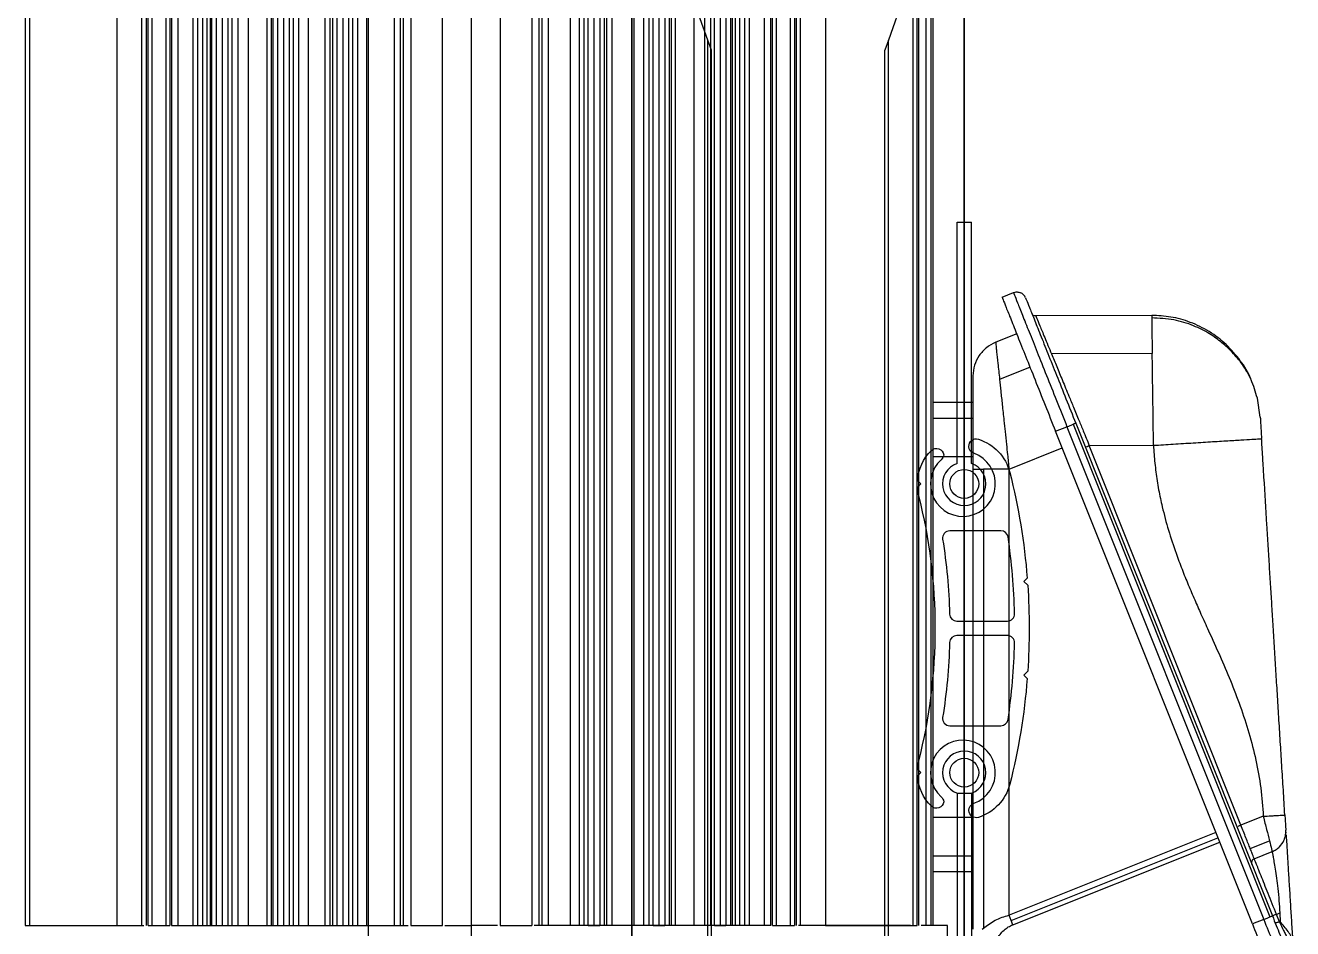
# Model space of a CAD drawing. Header units: millimetres. Extents: x 150937 to 394412, y 327166 to 584759.
# Drawn here: x 186959.1 to 187134.6, y 484350.2 to 484475.3 of the extents above; entities that cross this region are included whole.
import ezdxf

# ---------------------------------------------------------------- set-up
doc = ezdxf.new("R2010")
doc.units = ezdxf.units.MM

# ---------------------------------------------------------------- blocks, each defined once
blk = doc.blocks.new('Motor_Hyponic_1hp_side')
at = {"color": 7, "linetype": 'Continuous', "lineweight": 25}
for p, q in [((-34.27, -157.74), (-34.27, -307.74)), ((-33.7, -157.74), (-33.7, -307.74)), ((-21.56, -307.74), (-21.56, -157.74)), ((-18.11, -307.74), (-18.11, -157.74)), ((-17.5, -307.74), (-17.5, -157.74)), ((-17.27, -307.74), (-17.27, -157.74)), ((-16.7, -307.74), (-16.7, -157.74)), ((-14.8, -157.74), (-14.8, -307.74)), ((-14.23, -157.74), (-14.23, -307.74)), ((-14, -157.74), (-14, -307.74)), ((-13.12, -157.74), (-13.12, -307.74)), ((-11.02, -307.74), (-11.02, -157.74)), ((-10.38, -307.74), (-10.38, -157.74)), ((-9.71, -157.74), (-9.71, -307.74)), ((-9.07, -307.74), (-9.07, -157.74)), ((-8.64, -307.74), (-8.64, -157.74)), ((-8.47, -157.74), (-8.47, -307.74)), ((-7.8, -307.74), (-7.8, -157.74)), ((-7, -157.74), (-7, -307.74)), ((-6.2, -157.74), (-6.2, -307.74)), ((-5.63, -307.74), (-5.63, -157.74)), ((-4.85, -157.74), (-4.85, -307.74)), ((-3.38, -157.74), (-3.38, -307.74)), ((-0.76, -307.74), (-0.76, -157.74)), ((-0.19, -307.74), (-0.19, -157.74)), ((0.04, -157.74), (0.04, -307.74)), ((0.7, -307.74), (0.7, -157.74)), ((1.5, -157.74), (1.5, -307.74)), ((2.3, -157.74), (2.3, -307.74)), ((2.88, -307.74), (2.88, -157.74)), ((3.57, -157.74), (3.57, -307.74)), ((4.93, -157.74), (4.93, -307.74)), ((7.28, -307.74), (7.28, -157.74)), ((7.98, -307.74), (7.98, -157.74)), ((8.28, -157.74), (8.28, -307.74)), ((8.92, -307.74), (8.92, -157.74)), ((9.72, -157.74), (9.72, -307.74)), ((10.5, -157.74), (10.5, -307.74)), ((11.12, -307.74), (11.12, -157.74)), ((11.73, -157.74), (11.73, -307.74)), ((12.97, -157.74), (12.97, -307.74)), ((16.85, -307.74), (16.85, -157.74)), ((17.7, -307.74), (17.7, -157.74)), ((18.09, -157.74), (18.09, -307.74)), ((19.12, -157.74), (19.12, -307.74)), ((23.5, -307.74), (23.5, -157.74)), ((27.5, -157.74), (27.5, -307.74)), ((31.5, -157.74), (31.5, -307.74)), ((35.88, -157.74), (35.88, -307.74)), ((36.91, -307.74), (36.91, -157.74)), ((37.3, -157.74), (37.3, -307.74)), ((38.15, -157.74), (38.15, -307.74)), ((41.27, -307.74), (41.27, -157.74)), ((42.5, -307.74), (42.5, -157.74)), ((43.1, -157.74), (43.1, -307.74)), ((43.7, -307.74), (43.7, -157.74)), ((44.5, -157.74), (44.5, -307.74)), ((45.3, -157.74), (45.3, -307.74)), ((45.94, -307.74), (45.94, -157.74)), ((46.25, -157.74), (46.25, -307.74)), ((46.96, -157.74), (46.96, -307.74)), ((50.07, -307.74), (50.07, -157.74)), ((51.43, -307.74), (51.43, -157.74)), ((52.12, -157.74), (52.12, -307.74)), ((52.7, -307.74), (52.7, -157.74)), ((53.5, -157.74), (53.5, -307.74)), ((54.3, -157.74), (54.3, -307.74)), ((54.96, -307.74), (54.96, -157.74)), ((55.19, -157.74), (55.19, -307.74)), ((55.76, -157.74), (55.76, -307.74)), ((58.38, -307.74), (58.38, -157.74)), ((59.85, -307.74), (59.85, -157.74)), ((60.63, -157.74), (60.63, -307.74)), ((61.2, -307.74), (61.2, -157.74)), ((62, -157.74), (62, -307.74)), ((62.79, -157.74), (62.79, -307.74)), ((63.47, -307.74), (63.47, -157.74)), ((63.64, -157.74), (63.64, -307.74)), ((64.07, -157.74), (64.07, -307.74)), ((64.71, -307.74), (64.71, -157.74)), ((65.38, -307.74), (65.38, -157.74)), ((66.02, -157.74), (66.02, -307.74)), ((68.12, -307.74), (68.12, -157.74)), ((69, -307.74), (69, -157.74)), ((69.23, -307.74), (69.23, -157.74)), ((69.8, -307.74), (69.8, -157.74)), ((71.7, -157.74), (71.7, -307.74)), ((72.27, -157.74), (72.27, -307.74)), ((72.5, -157.74), (72.5, -307.74)), ((73.11, -307.74), (73.11, -157.74)), ((76.56, -157.74), (76.56, -307.74)), ((88.7, -307.74), (88.7, -157.74)), ((89.27, -307.74), (89.27, -157.74)), ((89.5, -307.74), (89.5, -157.74)), ((90.5, -307.74), (90.5, -157.74)), ((91.21, -307.74), (91.21, -157.74)), ((91.5, -307.74), (91.5, -157.74)), ((101.03, -220.68), (102.61, -220.05)), ((121.76, -223.2), (105.71, -223.28)), ((103.06, -225.76), (100.15, -226.93)), ((121.84, -228.48), (107.88, -228.54)), ((91.5, -235.24), (97, -235.24)), ((136.8, -237.28), (136.4, -234.65)), ((91.5, -237.44), (97, -237.44)), ((108.45, -239.25), (110.03, -238.62)), ((110.03, -238.62), (137.28, -306.88)), ((110.88, -238.28), (138.14, -306.54)), ((111.24, -238.14), (138.49, -306.4)), ((135.71, -307.51), (108.45, -239.25)), ((113.12, -241.24), (122.02, -241.2)), ((134.12, -293.84), (113.12, -241.24)), ((91.5, -292.74), (91.5, -242.74)), ((91.5, -242.74), (97, -242.74)), ((97, -242.74), (97, -292.74)), ((97, -244.49), (97, -308.24)), ((98.46, -244.49), (98.46, -308.09)), ((102, -306.3), (102, -244.49)), ((97, -292.74), (91.5, -292.74)), ((137.22, -292.6), (134.12, -293.84)), ((135.41, -297.06), (138.08, -295.99)), ((91.5, -298.05), (97, -298.05)), ((135.97, -298.48), (138.46, -297.48)), ((91.5, -300.24), (97, -300.24)), ((102.28, -307.01), (102, -306.3)), ((102.52, -307.61), (102.28, -307.01)), ((137.28, -306.88), (135.71, -307.51)), ((139.05, -306.18), (139.52, -305.99)), ((139.46, -307.21), (139.05, -306.18)), ((139.56, -307.2), (139.46, -307.21)), ((139.52, -305.99), (139.56, -307.2)), ((-33.7, -307.74), (-21.56, -307.74)), ((-16.7, -307.74), (-14.8, -307.74)), ((19.12, -307.74), (23.5, -307.74)), ((23.85, -307.74), (27.5, -307.74)), ((27.5, -307.74), (27.5, -393.74)), ((31.15, -307.74), (27.5, -307.74)), ((31.5, -307.74), (35.88, -307.74)), ((69.8, -307.74), (71.7, -307.74)), ((76.56, -307.74), (88.7, -307.74)), ((93.5, -393.74), (93.5, -307.74)), ((98.3, -308.24), (98.46, -308.09))]:
    blk.add_line(p, q, dxfattribs=at)
at = {"color": 8, "linetype": 'Continuous', "lineweight": 25}
for p, q in [((104.91, -230.39), (100.69, -232.07)), ((102, -244.49), (109.37, -241.55)), ((130.65, -294.85), (102, -306.3)), ((102.28, -307.01), (130.94, -295.57)), ((102.52, -307.61), (131.18, -296.17))]:
    blk.add_line(p, q, dxfattribs=at)
at = {"color": 7, "linetype": 'Continuous', "lineweight": 25}
for points in [[(101.03, -220.68), (101.06, -220.75), (101.12, -220.89), (101.56, -221.99), (102.24, -223.71), (103.17, -226.03), (104.3, -228.87), (105.59, -232.1), (106.99, -235.61), (107.96, -238.04), (108.45, -239.25)], [(102.61, -220.05), (102.69, -220.02), (102.85, -219.97), (103.11, -219.95), (103.37, -219.97), (103.53, -220.03), (103.61, -220.06)], [(102.61, -220.05), (102.64, -220.12), (102.7, -220.25), (103.14, -221.36), (103.82, -223.08), (104.75, -225.4), (105.88, -228.24), (107.17, -231.47), (108.57, -234.97), (109.54, -237.41), (110.03, -238.62)], [(104.3, -220.77), (104.27, -220.7), (104.19, -220.54), (104.03, -220.34), (103.84, -220.17), (103.68, -220.1), (103.61, -220.06)], [(104.3, -220.77), (104.33, -220.84), (104.38, -220.97), (104.79, -222), (105.43, -223.6), (106.3, -225.78), (107.36, -228.43), (108.57, -231.45), (109.87, -234.73), (110.78, -237), (111.24, -238.14)], [(105.71, -223.28), (105.65, -223.27), (105.53, -223.27), (105.43, -223.21), (105.37, -223.18)], [(100.15, -226.93), (99.7, -227.15), (98.8, -227.59), (98.17, -228.37), (97.86, -228.77)], [(97.86, -228.77), (97.61, -229.2), (97.11, -230.07), (97.04, -231.07), (97, -231.57)], [(97, -235.24), (97, -235.27), (97, -235.33), (97, -235.78), (97, -236.46), (97, -237.11), (97, -237.44)], [(91.5, -242.74), (91.5, -242.25), (91.5, -241.27), (91.5, -239.86), (91.5, -238.54), (91.5, -237.81), (91.5, -237.44)], [(97, -237.44), (97, -237.81), (97, -238.54), (97, -239.86), (97, -241.27), (97, -242.25), (97, -242.74)], [(110.03, -238.62), (110.11, -238.59), (110.27, -238.53), (110.49, -238.44), (110.71, -238.35), (110.82, -238.3), (110.88, -238.28)], [(111.24, -238.14), (111.23, -238.14), (111.22, -238.14), (111.15, -238.17), (111.04, -238.22), (110.94, -238.26), (110.88, -238.28)], [(112.73, -241.4), (112.75, -241.39), (112.81, -241.37), (112.91, -241.33), (113.01, -241.29), (113.09, -241.26), (113.12, -241.24)], [(97, -244.49), (97.02, -244.49), (97.06, -244.49), (97.35, -244.49), (97.81, -244.49), (98.25, -244.49), (98.46, -244.49)], [(102, -244.49), (101.67, -244.49), (101.02, -244.49), (100.08, -244.49), (99.2, -244.49), (98.71, -244.49), (98.46, -244.49)], [(91.5, -298.05), (91.5, -297.68), (91.5, -296.95), (91.5, -295.63), (91.5, -294.22), (91.5, -293.23), (91.5, -292.74)], [(97, -292.74), (97, -293.23), (97, -294.22), (97, -295.63), (97, -296.95), (97, -297.68), (97, -298.05)], [(134.12, -293.84), (134.08, -293.85), (134.01, -293.88), (133.91, -293.92), (133.81, -293.96), (133.75, -293.98), (133.73, -293.99)], [(135.41, -297.06), (135.32, -296.83), (135.14, -296.38), (134.82, -295.58), (134.48, -294.73), (134.24, -294.13), (134.12, -293.84)], [(135.97, -298.48), (135.96, -298.45), (135.94, -298.39), (135.82, -298.1), (135.65, -297.66), (135.49, -297.26), (135.41, -297.06)], [(139.05, -306.18), (138.66, -305.19), (137.87, -303.22), (136.87, -300.71), (136.15, -298.92), (136.03, -298.62), (135.97, -298.48)], [(137.28, -306.88), (137.36, -306.85), (137.52, -306.79), (137.75, -306.7), (137.96, -306.61), (138.08, -306.56), (138.14, -306.54)], [(137.28, -306.88), (137.7, -307.92), (138.52, -309.98), (139.57, -312.59), (140.29, -314.42), (140.39, -314.66), (140.44, -314.78)], [(138.49, -306.4), (138.49, -306.4), (138.48, -306.4), (138.41, -306.43), (138.3, -306.48), (138.19, -306.52), (138.14, -306.54)], [(138.49, -306.4), (138.84, -307.28), (139.54, -309.03), (140.42, -311.24), (141.04, -312.78), (141.12, -312.99), (141.16, -313.09)], [(-34.27, -307.74), (-34.23, -307.74), (-34.15, -307.74), (-34.01, -307.74), (-33.86, -307.74), (-33.75, -307.74), (-33.7, -307.74)], [(-17.27, -307.74), (-17.23, -307.74), (-17.15, -307.74), (-17.01, -307.74), (-16.86, -307.74), (-16.75, -307.74), (-16.7, -307.74)], [(-14.8, -307.74), (-14.75, -307.74), (-14.64, -307.74), (-14.49, -307.74), (-14.35, -307.74), (-14.27, -307.74), (-14.23, -307.74)], [(-7.8, -307.74), (-7.79, -307.74), (-7.76, -307.74), (-7.58, -307.74), (-7.31, -307.74), (-7.1, -307.74), (-7, -307.74)], [(-7, -307.74), (-6.9, -307.74), (-6.69, -307.74), (-6.42, -307.74), (-6.24, -307.74), (-6.21, -307.74), (-6.2, -307.74)], [(0.7, -307.74), (0.72, -307.74), (0.75, -307.74), (0.94, -307.74), (1.2, -307.74), (1.4, -307.74), (1.5, -307.74)], [(1.5, -307.74), (1.6, -307.74), (1.81, -307.74), (2.08, -307.74), (2.26, -307.74), (2.29, -307.74), (2.3, -307.74)], [(8.92, -307.74), (8.93, -307.74), (8.96, -307.74), (9.14, -307.74), (9.41, -307.74), (9.62, -307.74), (9.72, -307.74)], [(43.7, -307.74), (43.71, -307.74), (43.73, -307.74), (43.92, -307.74), (44.18, -307.74), (44.39, -307.74), (44.5, -307.74)], [(44.5, -307.74), (44.6, -307.74), (44.81, -307.74), (45.08, -307.74), (45.26, -307.74), (45.29, -307.74), (45.3, -307.74)], [(52.7, -307.74), (52.71, -307.74), (52.74, -307.74), (52.92, -307.74), (53.19, -307.74), (53.4, -307.74), (53.5, -307.74)], [(53.5, -307.74), (53.6, -307.74), (53.81, -307.74), (54.08, -307.74), (54.26, -307.74), (54.29, -307.74), (54.3, -307.74)], [(61.2, -307.74), (61.21, -307.74), (61.24, -307.74), (61.42, -307.74), (61.69, -307.74), (61.9, -307.74), (62, -307.74)], [(62, -307.74), (62.1, -307.74), (62.29, -307.74), (62.54, -307.74), (62.73, -307.74), (62.77, -307.74), (62.79, -307.74)], [(69.23, -307.74), (69.27, -307.74), (69.35, -307.74), (69.49, -307.74), (69.64, -307.74), (69.75, -307.74), (69.8, -307.74)], [(71.7, -307.74), (71.75, -307.74), (71.86, -307.74), (72.01, -307.74), (72.15, -307.74), (72.23, -307.74), (72.27, -307.74)], [(88.7, -307.74), (88.75, -307.74), (88.86, -307.74), (89.01, -307.74), (89.15, -307.74), (89.23, -307.74), (89.27, -307.74)], [(135.71, -307.51), (136.12, -308.55), (136.94, -310.61), (137.99, -313.22), (138.72, -315.05), (138.81, -315.29), (138.86, -315.41)]]:
    blk.add_open_spline(points, degree=3, dxfattribs=at)
for points, knots in [([(105.71, -223.28), (105.74, -223.34), (105.79, -223.48), (106.23, -224.55), (106.91, -226.19), (107.55, -227.74), (107.88, -228.54)], [0, 0, 0, 0, 0.24497, 0.494667, 0.740032, 1, 1, 1, 1]), ([(135.53, -232.12), (135.52, -232.08), (135.19, -231.12), (134.07, -229.42), (132.16, -227.18), (129.79, -225.37), (127.18, -224.1), (124.47, -223.33), (122.65, -223.25), (121.76, -223.2)], [0, 0, 0, 0, 0.007238, 0.175088, 0.346223, 0.517358, 0.685209, 0.846853, 1, 1, 1, 1]), ([(121.76, -223.2), (121.76, -223.21), (121.76, -223.21), (121.77, -223.55), (121.77, -223.56)], [0, 0, 0, 0, 0.9591882, 1, 1, 1, 1]), ([(136.4, -234.65), (136.14, -233.79), (135.64, -232.13), (134.42, -230.04), (133.04, -228.36), (131.49, -226.93), (129.71, -225.65), (127.49, -224.54), (124.78, -223.7), (122.8, -223.6), (121.77, -223.55)], [0, 0, 0, 0, 0.137001, 0.264801, 0.379244, 0.478235, 0.582323, 0.706381, 0.847226, 1, 1, 1, 1]), ([(100.15, -226.93), (100.15, -226.99), (100.16, -227.08), (100.22, -227.66), (100.3, -228.42), (100.44, -229.77), (100.61, -231.29), (100.69, -232.07)], [0, 0, 0, 0, 0.246637, 0.371561, 0.497567, 0.742422, 1, 1, 1, 1]), ([(107.88, -228.54), (108.12, -229.11), (108.59, -230.26), (109.4, -232.22), (110.19, -234.14), (110.96, -235.99), (111.62, -237.61), (112.36, -239.38), (112.84, -240.56), (113.12, -241.24)], [0, 0, 0, 0, 0.161357, 0.325251, 0.495108, 0.613962, 0.746886, 0.852341, 1, 1, 1, 1]), ([(122.02, -241.2), (122, -239.74), (121.96, -237.01), (121.91, -233.41), (121.87, -230.6), (121.85, -229.14), (121.84, -228.48)], [0, 0, 0, 0, 0.309655, 0.579582, 0.809716, 1, 1, 1, 1]), ([(97, -231.57), (97, -231.62), (97, -231.72), (97, -232.49), (97, -233.69), (97, -235.31), (97, -237.28), (97, -239.53), (97, -241.96), (97, -243.65), (97, -244.49)], [0, 0, 0, 0, 0.12043, 0.241574, 0.364025, 0.488164, 0.614104, 0.741685, 0.870509, 1, 1, 1, 1]), ([(100.69, -232.07), (100.74, -232.6), (100.86, -233.69), (101.06, -235.6), (101.26, -237.51), (101.46, -239.36), (101.62, -240.94), (101.81, -242.67), (101.93, -243.82), (102, -244.49)], [0, 0, 0, 0, 0.154252, 0.320053, 0.497462, 0.616033, 0.74839, 0.853256, 1, 1, 1, 1]), ([(136.8, -237.28), (136.8, -237.32), (136.81, -237.41), (136.85, -238.11), (136.91, -239.1), (136.96, -239.88), (136.99, -240.28)], [0, 0, 0, 0, 0.24988, 0.499939, 0.749972, 1, 1, 1, 1]), ([(122.02, -241.2), (122.93, -241.15), (124.81, -241.03), (127.6, -240.86), (130.28, -240.69), (132.68, -240.54), (134.62, -240.42), (136.01, -240.34), (136.84, -240.29), (136.94, -240.28), (136.99, -240.28)], [0, 0, 0, 0, 0.116516, 0.240011, 0.368641, 0.5, 0.631359, 0.759989, 0.883484, 1, 1, 1, 1]), ([(140.21, -292.41), (140.14, -291.26), (140, -288.96), (139.79, -285.55), (139.58, -282.18), (139.37, -278.87), (139.17, -275.63), (138.98, -272.48), (138.79, -269.39), (138.6, -266.41), (138.43, -263.55), (138.26, -260.78), (138.08, -258), (137.91, -255.14), (137.65, -251.04), (137.44, -247.53), (137.26, -244.73), (137.21, -243.84), (137.15, -242.96), (137.1, -242.07), (137.04, -241.17), (137.01, -240.58), (136.99, -240.28)], [0, 0, 0, 0, 0.064218, 0.128358, 0.190245, 0.254925, 0.317078, 0.378538, 0.439452, 0.500089, 0.556361, 0.610059, 0.664623, 0.719923, 0.776614, 0.900849, 0.917314, 0.933589, 0.950234, 0.966754, 0.983353, 1, 1, 1, 1]), ([(122.02, -241.2), (122.04, -241.62), (122.09, -242.45), (122.2, -243.68), (122.34, -244.91), (122.52, -246.13), (122.72, -247.35), (122.96, -248.54), (123.38, -250.42), (124.06, -252.97), (125.01, -255.84), (125.95, -258.36), (126.82, -260.51), (127.7, -262.58), (128.64, -264.69), (129.81, -267.27), (131.2, -270.33), (132.69, -273.8), (134.07, -277.37), (135.27, -281.03), (136.24, -284.81), (136.94, -288.67), (137.13, -291.29), (137.22, -292.6)], [0, 0, 0, 0, 0.0232153, 0.0460594, 0.0690837, 0.0917728, 0.1148366, 0.1375133, 0.1594811, 0.2217873, 0.2840898, 0.3277858, 0.3712113, 0.4128574, 0.4529185, 0.4999553, 0.5700728, 0.6397595, 0.7101415, 0.7824156, 0.8542489, 0.9267831, 1, 1, 1, 1]), ([(137.22, -292.6), (137.59, -292.58), (138.17, -292.54), (138.87, -292.5), (139.35, -292.47), (139.74, -292.44), (140.11, -292.42), (140.17, -292.42), (140.21, -292.41)], [0, 0, 0, 0, 0.239457, 0.36836, 0.499999, 0.631639, 0.760543, 1, 1, 1, 1]), ([(137.22, -292.6), (137.38, -293.23), (137.7, -294.49), (137.95, -295.49), (138.08, -295.99)], [0, 0, 0, 0, 0.4974412, 1, 1, 1, 1]), ([(140.21, -292.41), (140.23, -292.68), (140.26, -293.2), (140.3, -293.89), (140.33, -294.29), (140.34, -294.48), (140.34, -294.5), (140.34, -294.51)], [0, 0, 0, 0, 0.249896, 0.499693, 0.749352, 0.874841, 1, 1, 1, 1]), ([(138.46, -297.48), (138.65, -297.4), (139.02, -297.22), (139.61, -296.73), (140.09, -296.03), (140.34, -295.21), (140.34, -294.72), (140.34, -294.51)], [0, 0, 0, 0, 0.1659147, 0.3257601, 0.6104679, 0.8363247, 1, 1, 1, 1]), ([(140.35, -294.78), (140.35, -294.77), (140.35, -294.77), (140.34, -294.85), (140.34, -294.89)], [0, 0, 0, 0, 0.453836, 1, 1, 1, 1]), ([(138.08, -295.99), (138.19, -296.41), (138.4, -297.23), (138.44, -297.4), (138.46, -297.48)], [0, 0, 0, 0, 0.5153512, 1, 1, 1, 1]), ([(140.38, -295.16), (140.4, -295.45), (140.44, -296.07), (140.54, -297.73), (140.67, -299.84), (140.79, -301.85), (140.9, -303.51), (141, -305.18), (141.13, -307.34), (141.24, -309.01), (141.29, -309.87)], [0, 0, 0, 0, 0.122367, 0.267974, 0.413388, 0.559033, 0.631485, 0.705396, 0.847468, 1, 1, 1, 1]), ([(138.46, -297.48), (138.46, -297.53), (138.48, -297.63), (138.57, -298.13), (138.69, -298.87), (138.85, -299.88), (139.04, -301.14), (139.23, -302.63), (139.41, -304.27), (139.48, -305.42), (139.52, -305.99)], [0, 0, 0, 0, 0.12129, 0.235425, 0.356276, 0.477693, 0.604479, 0.732232, 0.86823, 1, 1, 1, 1]), ([(135.97, -298.48), (135.91, -298.51), (135.8, -298.57), (135.7, -298.69), (135.64, -298.79), (135.6, -298.91), (135.59, -299.07), (135.62, -299.18), (135.64, -299.26)], [0, 0, 0, 0, 0.2394568, 0.3683607, 0.5, 0.6316393, 0.7605432, 1, 1, 1, 1]), ([(98.46, -308.09), (98.97, -307.7), (99.72, -307.14), (101.01, -306.57), (101.68, -306.39), (102, -306.3)], [0, 0, 0, 0, 0.517188, 0.767824, 1, 1, 1, 1]), ([(139.05, -306.18), (139.01, -306.19), (138.94, -306.22), (138.8, -306.28), (138.64, -306.34), (138.54, -306.38), (138.5, -306.4), (138.49, -306.4), (138.49, -306.4)], [0, 0, 0, 0, 0.131067, 0.260328, 0.502795, 0.741159, 0.869238, 1, 1, 1, 1]), ([(139.46, -307.21), (139.39, -307.24), (139.24, -307.29), (139.05, -307.35), (138.91, -307.38), (138.89, -307.36), (138.87, -307.36)], [0, 0, 0, 0, 0.250176, 0.5, 0.749824, 1, 1, 1, 1]), ([(139.46, -307.21), (139.66, -307.62), (139.95, -308.23), (140.32, -309), (140.57, -309.53), (140.78, -309.97), (140.93, -310.31), (141.03, -310.53), (141.04, -310.56), (141.04, -310.57)], [0, 0, 0, 0, 0.253182, 0.379661, 0.505441, 0.630225, 0.754224, 0.877334, 1, 1, 1, 1]), ([(141.29, -309.87), (141.28, -309.77), (141.25, -309.58), (141.05, -309.14), (140.53, -308.31), (139.95, -307.64), (139.56, -307.2)], [0, 0, 0, 0, 0.118464, 0.248004, 0.498066, 1, 1, 1, 1]), ([(-33.28, -307.74), (-33.24, -307.74), (-31.46, -307.74), (-26.81, -307.74), (-21.67, -307.74), (-18.37, -307.74), (-17.85, -307.74)], [0, 0, 0, 0, 0.0107179, 0.4631825, 0.9156472, 1, 1, 1, 1]), ([(-14, -307.74), (-13.05, -307.74), (-9.37, -307.74), (-2.18, -307.74), (7.37, -307.74), (14.46, -307.74), (18.3, -307.74), (18.77, -307.74)], [0, 0, 0, 0, 0.09991, 0.386795, 0.67368, 0.960565, 1, 1, 1, 1]), ([(69, -307.74), (68.08, -307.74), (65.31, -307.74), (60.32, -307.74), (54.11, -307.74), (47.65, -307.74), (41.67, -307.74), (37.83, -307.74), (36.23, -307.74)], [0, 0, 0, 0, 0.094885, 0.287054, 0.479222, 0.67139, 0.863559, 1, 1, 1, 1]), ([(88.35, -307.74), (87.67, -307.74), (85.73, -307.74), (81.97, -307.74), (77.49, -307.74), (74.28, -307.74), (72.85, -307.74)], [0, 0, 0, 0, 0.159805, 0.459012, 0.75822, 1, 1, 1, 1]), ([(93.5, -307.74), (92.47, -307.74), (91.35, -307.74), (89.95, -307.74), (89.85, -307.74)], [0, 0, 0, 0, 0.927114, 1, 1, 1, 1]), ([(100.3, -309.56), (100.6, -309.15), (101.04, -308.55), (101.87, -307.92), (102.31, -307.71), (102.52, -307.61)], [0, 0, 0, 0, 0.539236, 0.779913, 1, 1, 1, 1])]:
    blk.add_open_spline(points, degree=3, knots=knots, dxfattribs=at)
at = {"color": 8, "linetype": 'Continuous', "lineweight": 25}
blk.add_open_spline([(121.77, -223.56), (121.77, -223.83), (121.78, -224.4), (121.8, -226.06), (121.82, -227.66), (121.84, -228.48)], degree=3, knots=[0, 0, 0, 0, 0.315163, 0.653031, 1, 1, 1, 1], dxfattribs=at)
blk = doc.blocks.new('C-1 DRUM SIDE')
at = {"color": 7, "linetype": 'Continuous', "lineweight": 25}
for p, q in [((-141.71, -500), (-141.71, 0)), ((-105.24, -500), (-105.24, 0)), ((-105.23, 0), (-105.23, -500)), ((-59.2, -500), (-59.2, 0)), ((-59.19, -500), (-59.19, 0)), ((-94.71, -33.6), (-105.23, -4.17)), ((-59.2, -4.17), (-69.71, -33.6)), ((-94.71, -500), (-94.71, -33.6)), ((-94.21, -35), (-94.71, -33.6)), ((-94.21, -500), (-94.21, -35)), ((-69.71, -33.6), (-70.21, -35)), ((-70.21, -500), (-70.21, -35)), ((-69.71, -500), (-69.71, -33.6))]:
    blk.add_line(p, q, dxfattribs=at)
blk.add_blockref('Motor_Hyponic_1hp_side', (-155, 151.46))
blk = doc.blocks.new('winbar2')
for p, q in [((-1, 79.08), (-1, 112.5)), ((-1, 112.5), (1, 112.5)), ((0, 79.25), (0, 112.5)), ((1, 79.08), (1, 112.5)), ((-1, 33.42), (-1, 0)), ((-1, 33.42), (1, 33.42)), ((1, 33.42), (1, 0)), ((0, 33.25), (0, 0)), ((-1, 0), (1, 0))]:
    blk.add_line(p, q)
for points in [[(1.32, 80.49, -0.317583), (0.65, 81.43, -0.525667), (1.95, 82.45, -0.26023), (6.3, 77.84, -0.042202), (8.72, 63.21), (8.25, 62.75), (8.79, 62.21, -0.016952), (8.99, 56.25, -0.016952), (8.79, 50.29), (8.25, 49.75), (8.72, 49.28, -0.042202), (6.3, 34.65, -0.260031), (1.95, 30.05, -0.506732), (0.65, 31, -0.334191), (1.32, 32.01, 3.653755), (-3.18, 32.89, -0.191193), (-2.85, 32.23, -0.633527), (-4.55, 31.6, -0.182471), (-6.48, 35.77), (-6, 36.25), (-6.48, 36.73, -0.043451), (-6.3, 37.84, 0.062062), (-4.01, 56.25, 0.062062), (-6.3, 74.65, -0.043451), (-6.48, 75.77), (-6, 76.25), (-6.48, 76.73, -0.182471), (-4.55, 80.89, -0.633527), (-2.85, 80.27, -0.191193), (-3.18, 79.61, 3.651156)], [(-1.03, 57.25), (5.97, 57.25, 0.421123), (6.97, 58.27, 0.031026), (6.06, 68.9, 0.371616), (5.07, 69.75), (-2.02, 69.75, 0.46218), (-3, 68.59, -0.03384), (-2.03, 58.22, 0.406722)], [(-2.03, 54.27, -0.03384), (-3, 43.91, 0.46218), (-2.02, 42.75), (5.07, 42.75, 0.371616), (6.06, 43.6, 0.031026), (6.97, 54.22, 0.421123), (5.97, 55.25), (-1.03, 55.25, 0.406722)]]:
    blk.add_lwpolyline(points, format="xyb", close=True)
for centre in [(0, 76.25), (0, 36.25)]:
    blk.add_circle(centre, 2)
for centre, start, end in [((0, 76.25), 109.4712, 70.5288), ((0, 36.25), 289.4712, 250.5288)]:
    blk.add_arc(centre, 3, start, end)

msp = doc.modelspace()

# ---------------------------------------------------------------- block references
for name, p in [('C-1 DRUM SIDE', (187148.354, 484506.858)), ('winbar2', (187089.154, 484335.518))]:
    msp.add_blockref(name, p)

doc.saveas('drawing.dxf')
